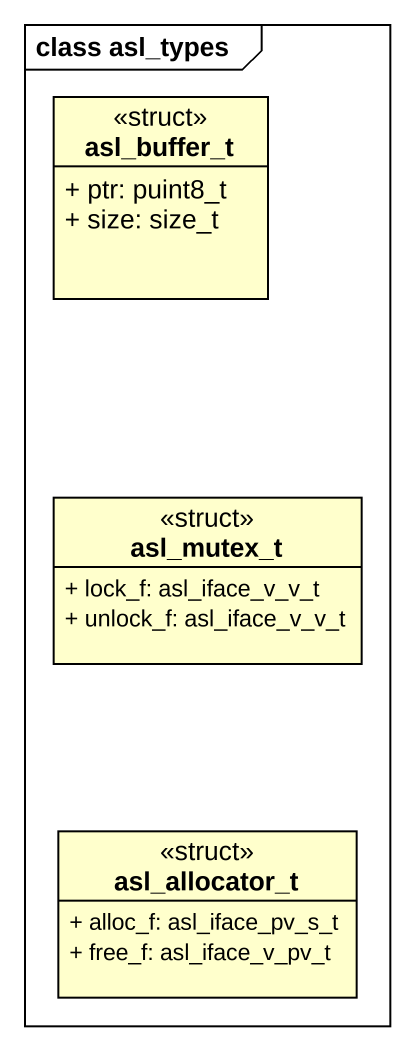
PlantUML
@startuml
mainframe class asl_types
hide circle
hide empty members
skinparam classAttributeIconSize 0
class asl_buffer_t <<struct>> {
  + ptr: puint8_t
  + size: size_t
}
class asl_mutex_t <<struct>> {
  + lock_f: asl_iface_v_v_t
  + unlock_f: asl_iface_v_v_t
}
class asl_allocator_t <<struct>> {
  + alloc_f: asl_iface_pv_s_t
  + free_f: asl_iface_v_pv_t
}
@enduml
